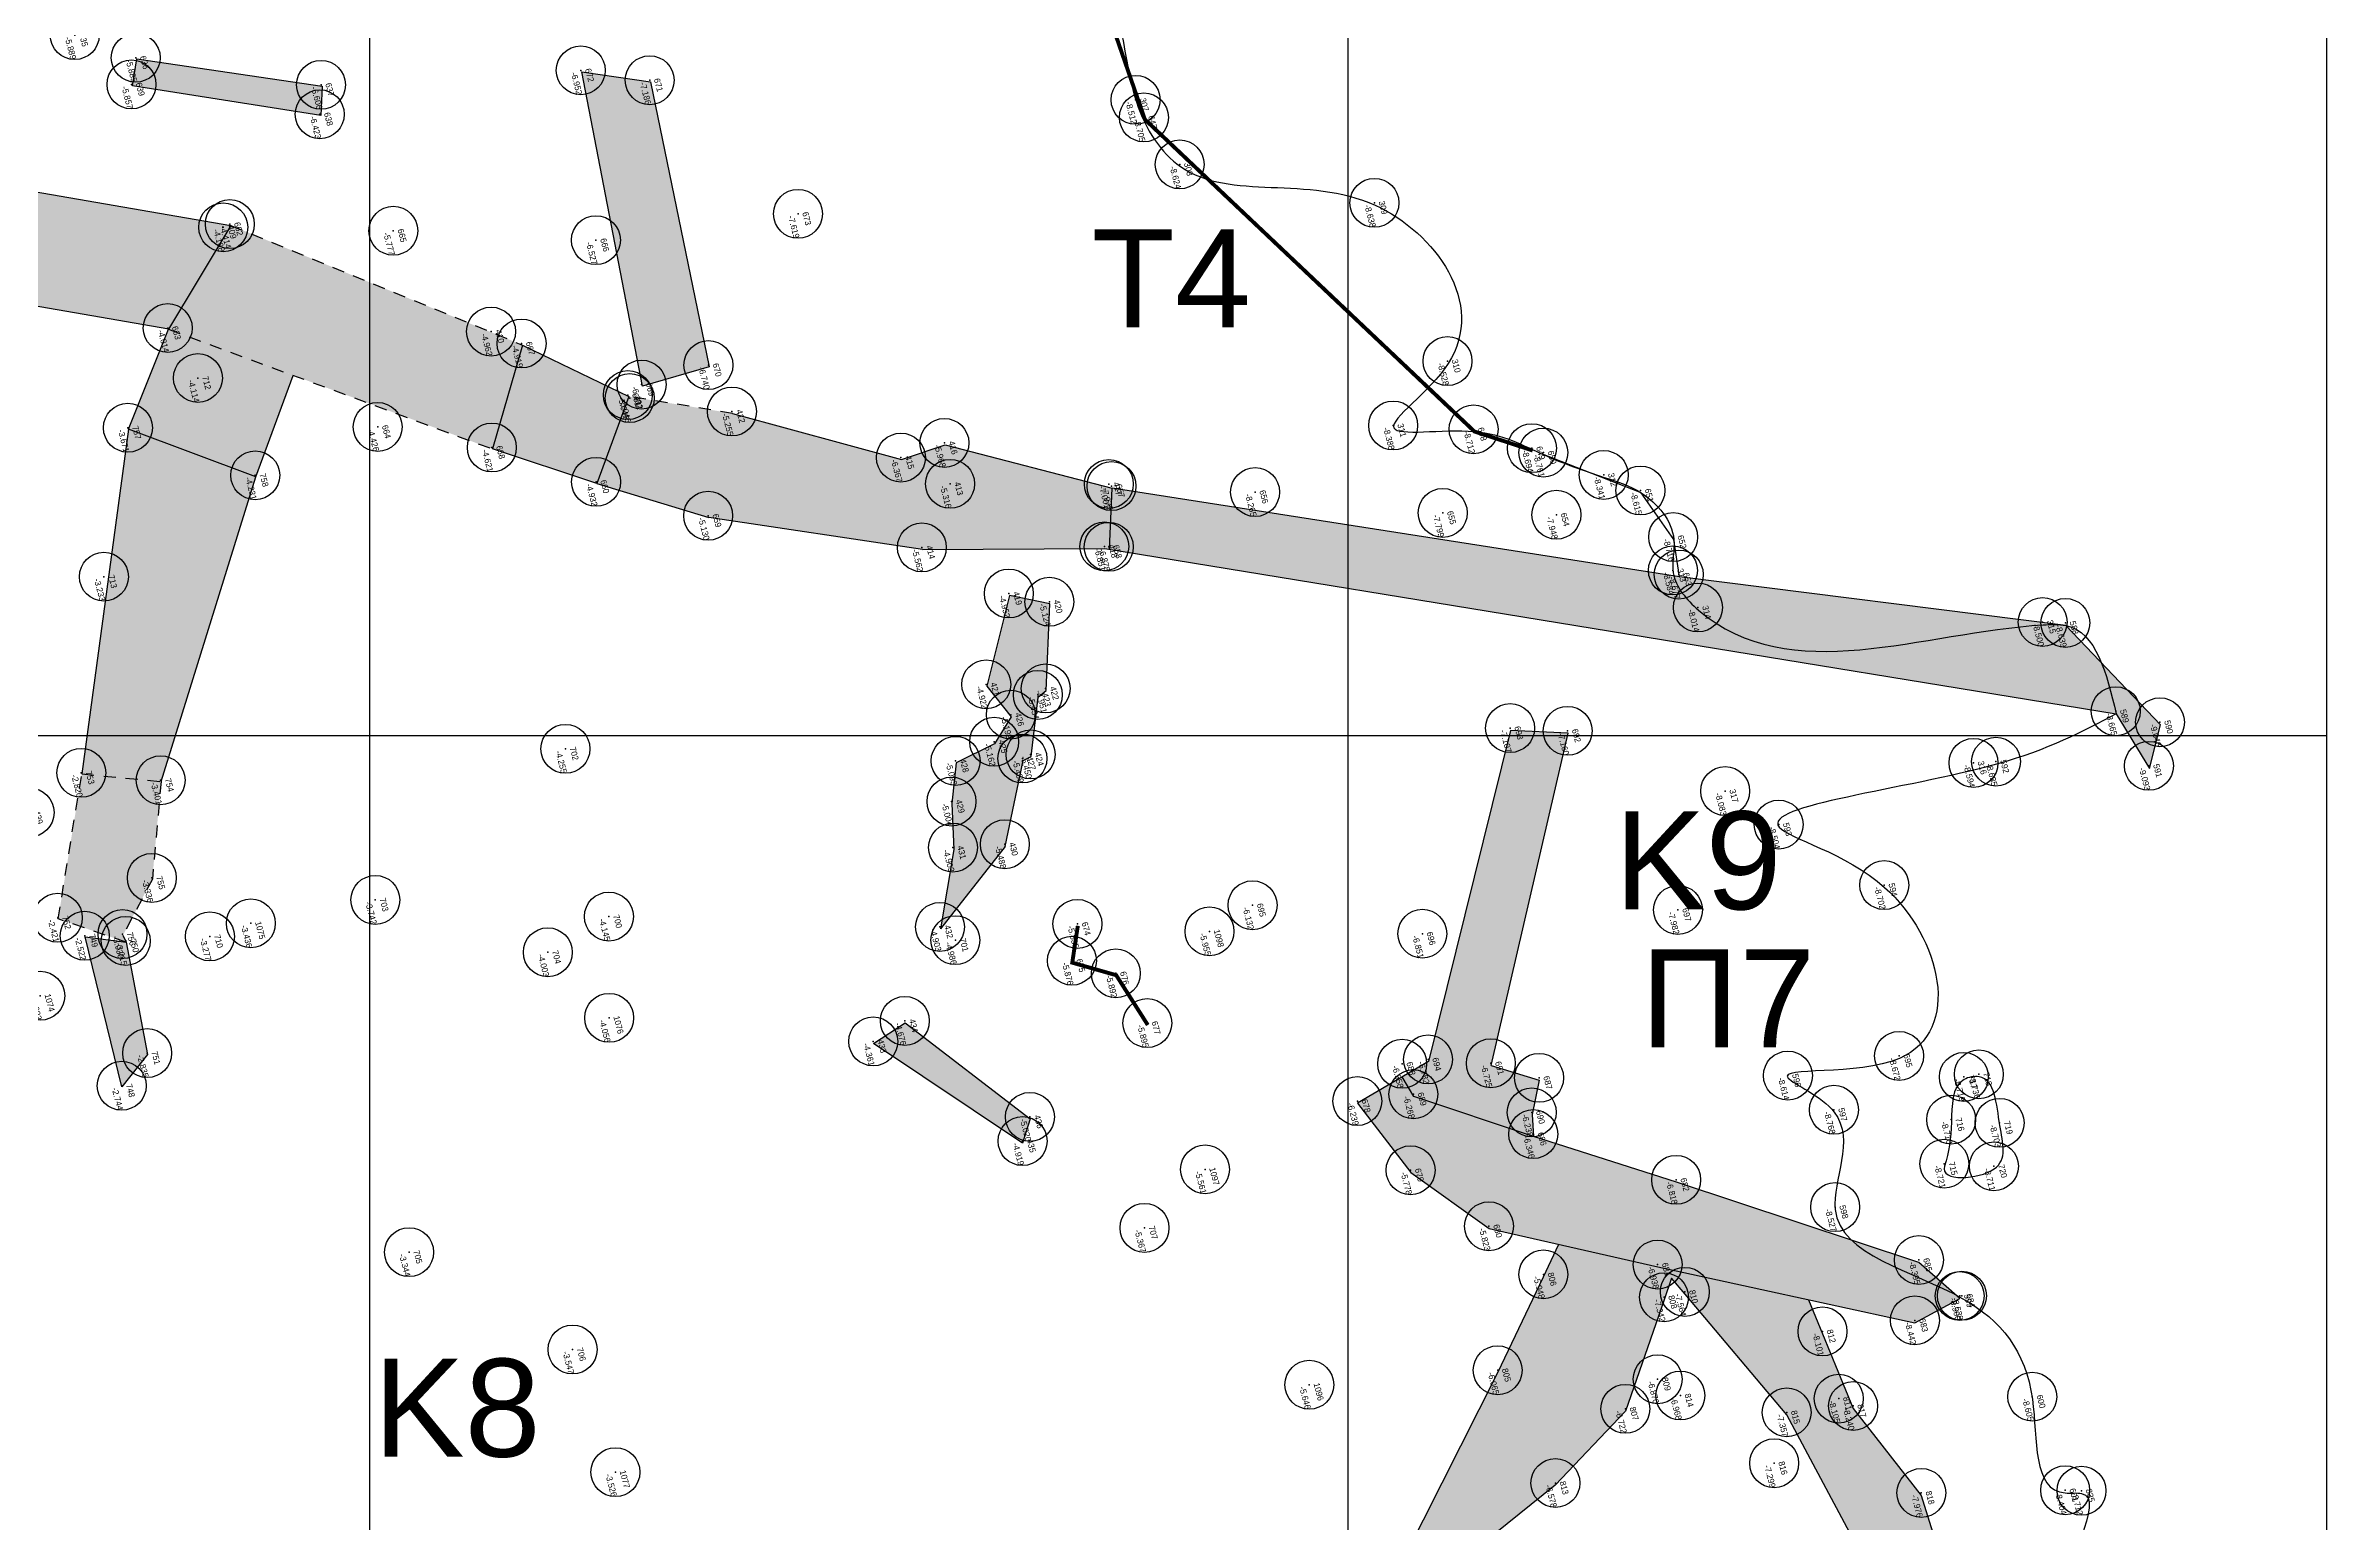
# Model space of a CAD drawing. Header units: millimetres. Extents: x 979 to 714242, y 976 to 4055134.
# Drawn here: x 714125.66 to 714148.97, y 4054844.8 to 4054859.89 of the extents above; entities that cross this region are included whole.
import ezdxf

# ---------------------------------------------------------------- set-up
doc = ezdxf.new("R2010")
doc.units = ezdxf.units.MM
doc.header["$LTSCALE"] = 0.5
doc.header["$MEASUREMENT"] = 0
doc.header["$PDMODE"] = 32
doc.header["$PDSIZE"] = 0.5
doc.linetypes.add('DASHED', pattern=[0.75, 0.5, -0.25])
for name, color, linetype in [('__L_11', 1, 'Continuous'), ('__toixeia_pyrg', 5, 'Continuous'), ('AKTOGRAMMI', 255, 'Continuous'), ('grammes_12', 3, 'Continuous'), ('hatch_proistorikon', 1, 'Continuous'), ('kanabos', 7, 'Continuous'), ('kanabos_10_10', 254, 'Continuous'), ('onoma_kataskevon', 1, 'Continuous'), ('TAX-DESC', 45, 'Continuous'), ('TAX-H', 192, 'Continuous'), ('TAX-KOD', 7, 'Continuous'), ('TAX-SHM', 7, 'Continuous')]:
    doc.layers.add(name, color=color, linetype=linetype)
doc.styles.add('gr-sdtopo1', font='gr-sdtopo1.shx', dxfattribs={"bigfont": 'BigFgrsdto1.shx'})
doc.styles.get("Standard").update_dxf_attribs({"font": 'arial.ttf'})

# ---------------------------------------------------------------- blocks, each defined once
blk = doc.blocks.new('kanabos')
at = {"layer": 'kanabos'}
blk.add_line((714138.096, 4054912.798), (714138.096, 4054712.798), dxfattribs=at)
blk = doc.blocks.new('kanabos 10_10')
at = {"layer": 'kanabos_10_10'}
for p, q in [((714293.259, 4054872.869), (714293.259, 4054802.869)), ((714303.259, 4054872.869), (714303.259, 4054802.869)), ((714313.259, 4054862.869), (714313.259, 4054822.869)), ((714253.259, 4054852.869), (714313.259, 4054852.869))]:
    blk.add_line(p, q, dxfattribs=at)
blk = doc.blocks.new('blk_SHMEIO_3-Lay')
at = {"layer": 'TAX-SHM'}
blk.add_point((0, 0), dxfattribs=at)
at = {"layer": 'TAX-DESC', "style": 'gr-sdtopo1'}
blk.add_attdef('DESC', (1.12, -0.34), '', height=0.5, dxfattribs=at)
at = {"layer": 'TAX-H', "style": 'gr-sdtopo1'}
blk.add_attdef('H', (0, -1.7), '', height=1, dxfattribs=at)
at = {"layer": 'TAX-KOD', "style": 'gr-sdtopo1'}
blk.add_attdef('KOD', (0, 0.7), '', height=1, dxfattribs=at)

msp = doc.modelspace()

# ---------------------------------------------------------------- hatches: boundary and pattern name
at = {"layer": 'hatch_proistorikon'}
h = msp.add_hatch(color=1, dxfattribs=at)
h.dxf.hatch_style = 1
h.paths.add_polyline_path([(714123.997, 4054858.666), (714123.946, 4054858.933), (714122.802, 4054859.349), (714122.248, 4054858.665), (714121.025, 4054859.303), (714120.246, 4054860.372), (714119.225, 4054860.547), (714118.459, 4054860.014), (714119.537, 4054859.848), (714119.97, 4054859.074), (714120.513, 4054858.101), (714126.921, 4054856.993), (714127.555, 4054858.051)])
h.paths.add_polyline_path([(714130.537, 4054856.828), (714127.555, 4054858.051), (714126.919, 4054856.989), (714130.23, 4054855.766)])
h.paths.add_polyline_path([(714126.486, 4054850.727), (714126.068, 4054850.78), (714126.443, 4054849.247), (714126.704, 4054849.579)])
h.paths.add_polyline_path([(714126.843, 4054852.368), (714126.033, 4054852.445), (714125.791, 4054850.964), (714126.486, 4054850.727), (714126.453, 4054850.797), (714126.754, 4054851.37)])
h.paths.add_polyline_path([(714127.813, 4054855.483), (714126.512, 4054855.97), (714126.033, 4054852.445), (714126.843, 4054852.368)])
h.paths.add_polyline_path([(714126.919, 4054856.989), (714126.512, 4054855.97), (714127.813, 4054855.483), (714128.195, 4054856.518)])
h = msp.add_hatch(color=1, dxfattribs=at)
h.dxf.hatch_style = 1
h.paths.add_polyline_path([(714128.488, 4054859.472), (714126.595, 4054859.752), (714126.552, 4054859.478), (714128.476, 4054859.172)])
h = msp.add_hatch(color=1, dxfattribs=at)
h.dxf.hatch_style = 1
h.paths.add_polyline_path([(714131.847, 4054859.518), (714131.144, 4054859.619), (714131.762, 4054856.407), (714132.444, 4054856.606)])
h = msp.add_hatch(color=1, dxfattribs=at)
h.dxf.hatch_style = 1
h.paths.add_polyline_path([(714131.623, 4054856.301), (714130.537, 4054856.828), (714130.23, 4054855.766), (714131.296, 4054855.413)])
h = msp.add_hatch(color=1, dxfattribs=at)
h.dxf.hatch_style = 1
h.paths.add_polyline_path([(714134.856, 4054855.808), (714134.411, 4054855.658), (714132.685, 4054856.129), (714131.624, 4054856.303), (714131.296, 4054855.413), (714132.443, 4054855.067), (714134.624, 4054854.739), (714136.49, 4054854.749), (714136.535, 4054854.742), (714136.565, 4054855.367)])
h = msp.add_hatch(color=1, dxfattribs=at)
h.dxf.hatch_style = 1
edge = h.paths.add_edge_path()
edge.add_line((714136.565, 4054855.367), (714136.535, 4054854.742))
edge.add_line((714136.535, 4054854.742), (714146.827, 4054853.058))
edge.add_spline(control_points=[(714146.827, 4054853.058), (714146.782, 4054853.242), (714146.738, 4054853.425), (714146.676, 4054853.579)], knot_values=[34.094723, 34.094723, 34.094723, 34.094723, 34.550791, 34.550791, 34.550791, 34.550791], degree=3, periodic=0)
edge.add_line((714146.676, 4054853.579), (714146.312, 4054853.961))
edge.add_line((714146.312, 4054853.961), (714146.232, 4054853.971))
edge.add_spline(control_points=[(714146.232, 4054853.971), (714146.183, 4054853.974), (714144.903, 4054853.92), (714143.324, 4054853.245), (714142.338, 4054854.334), (714142.305, 4054854.468)], knot_values=[29.327042, 29.327042, 29.327042, 29.327042, 29.475366, 33.001267, 33.42735, 33.42735, 33.42735, 33.42735], degree=3, periodic=0)
edge.add_line((714142.305, 4054854.468), (714136.565, 4054855.367))
edge = h.paths.add_edge_path(flags=17)
edge.add_line((714142.362, 4054854.459), (714142.305, 4054854.468))
edge.add_spline(control_points=[(714142.305, 4054854.468), (714142.338, 4054854.334), (714143.324, 4054853.245), (714144.903, 4054853.92), (714146.183, 4054853.974), (714146.232, 4054853.971)], knot_values=[29.327042, 29.327042, 29.327042, 29.327042, 29.753124, 33.279025, 33.42735, 33.42735, 33.42735, 33.42735], degree=3, periodic=0)
edge.add_line((714146.232, 4054853.971), (714142.362, 4054854.459))
edge = h.paths.add_edge_path()
edge.add_line((714147.279, 4054852.946), (714146.676, 4054853.579))
edge.add_spline(control_points=[(714146.676, 4054853.579), (714146.738, 4054853.425), (714146.782, 4054853.242), (714146.827, 4054853.058)], knot_values=[34.094723, 34.094723, 34.094723, 34.094723, 34.550791, 34.550791, 34.550791, 34.550791], degree=3, periodic=0)
edge.add_line((714146.827, 4054853.058), (714147.165, 4054852.501))
edge.add_line((714147.165, 4054852.501), (714147.279, 4054852.946))
h = msp.add_hatch(color=1, dxfattribs=at)
h.dxf.hatch_style = 1
h.paths.add_polyline_path([(714135.653, 4054852.582), (714135.736, 4054852.625), (714135.809, 4054853.231), (714135.889, 4054853.297), (714135.928, 4054854.183), (714135.513, 4054854.268), (714135.282, 4054853.341), (714135.532, 4054853.029), (714135.362, 4054852.752), (714134.968, 4054852.558), (714134.926, 4054852.142), (714134.946, 4054851.672), (714134.808, 4054850.861), (714135.472, 4054851.705)])
h = msp.add_hatch(color=1, dxfattribs=at)
h.dxf.hatch_style = 1
h.paths.add_polyline_path([(714141.224, 4054852.863), (714140.636, 4054852.891), (714139.796, 4054849.506), (714139.529, 4054849.35), (714139.646, 4054849.15), (714140.87, 4054848.742), (714140.855, 4054848.964), (714140.929, 4054849.317), (714140.438, 4054849.466)])
edge = h.paths.add_edge_path()
edge.add_line((714142.331, 4054848.274), (714140.87, 4054848.742))
edge.add_line((714140.87, 4054848.742), (714139.646, 4054849.15))
edge.add_line((714139.646, 4054849.15), (714139.529, 4054849.35))
edge.add_line((714139.529, 4054849.35), (714139.073, 4054849.082))
edge.add_line((714139.073, 4054849.082), (714139.616, 4054848.374))
edge.add_line((714139.616, 4054848.374), (714140.417, 4054847.801))
edge.add_line((714140.417, 4054847.801), (714142.141, 4054847.409))
edge.add_line((714142.141, 4054847.409), (714144.769, 4054846.836))
edge.add_line((714144.769, 4054846.836), (714145.228, 4054847.085))
edge.add_line((714145.228, 4054847.085), (714145.184, 4054847.124))
edge.add_spline(control_points=[(714145.184, 4054847.124), (714144.822, 4054847.313), (714144.364, 4054847.45), (714144.121, 4054847.682)], knot_values=[9.786417, 9.786417, 9.786417, 9.786417, 10.883257, 10.883257, 10.883257, 10.883257], degree=3, periodic=0)
edge.add_line((714144.121, 4054847.682), (714142.331, 4054848.274))
edge = h.paths.add_edge_path(flags=17)
edge.add_line((714144.81, 4054847.454), (714144.121, 4054847.682))
edge.add_spline(control_points=[(714144.121, 4054847.682), (714144.364, 4054847.45), (714144.822, 4054847.313), (714145.184, 4054847.124)], knot_values=[9.786417, 9.786417, 9.786417, 9.786417, 10.883257, 10.883257, 10.883257, 10.883257], degree=3, periodic=0)
edge.add_line((714145.184, 4054847.124), (714144.81, 4054847.454))
h.paths.add_polyline_path([(714142.205, 4054847.073), (714142.281, 4054847.292), (714142.419, 4054847.129), (714143.459, 4054845.897), (714144.262, 4054844.392), (714144.661, 4054842.639), (714144.888, 4054841.241), (714145.222, 4054840.39), (714146.038, 4054840.659), (714145.595, 4054842.63), (714144.834, 4054845.073), (714144.137, 4054845.961), (714143.825, 4054846.724), (714143.682, 4054847.073), (714142.141, 4054847.409), (714141.13, 4054847.639), (714140.972, 4054847.308), (714140.506, 4054846.329), (714139.368, 4054844.073), (714140.004, 4054844.303), (714141.093, 4054845.177), (714141.81, 4054845.933)])
h = msp.add_hatch(color=1, dxfattribs=at)
h.dxf.hatch_style = 1
h.paths.add_polyline_path([(714134.448, 4054849.901), (714134.124, 4054849.692), (714135.649, 4054848.673), (714135.725, 4054848.92)])

# ---------------------------------------------------------------- linework, layer by layer
at = {"layer": '__L_11', "ltscale": 0.5}
for p, q in [((714126.552, 4054859.478), (714126.595, 4054859.752)), ((714126.595, 4054859.752), (714128.488, 4054859.472)), ((714128.476, 4054859.172), (714126.552, 4054859.478)), ((714128.488, 4054859.472), (714128.476, 4054859.172)), ((714123.997, 4054858.666), (714127.555, 4054858.051)), ((714127.555, 4054858.051), (714126.919, 4054856.989)), ((714130.537, 4054856.828), (714130.23, 4054855.766)), ((714130.537, 4054856.828), (714131.623, 4054856.301)), ((714131.623, 4054856.301), (714131.296, 4054855.413)), ((714126.512, 4054855.97), (714126.033, 4054852.445)), ((714127.813, 4054855.483), (714126.512, 4054855.97)), ((714132.685, 4054856.129), (714134.411, 4054855.658)), ((714134.411, 4054855.658), (714134.856, 4054855.808)), ((714134.856, 4054855.808), (714136.565, 4054855.367)), ((714126.843, 4054852.368), (714127.813, 4054855.483)), ((714131.296, 4054855.413), (714132.443, 4054855.067)), ((714142.362, 4054854.459), (714136.565, 4054855.367)), ((714134.624, 4054854.739), (714136.49, 4054854.749)), ((714146.312, 4054853.961), (714142.362, 4054854.459)), ((714135.513, 4054854.268), (714135.282, 4054853.341)), ((714135.928, 4054854.183), (714135.513, 4054854.268)), ((714135.889, 4054853.297), (714135.928, 4054854.183)), ((714147.279, 4054852.946), (714146.312, 4054853.961)), ((714135.282, 4054853.341), (714135.532, 4054853.029)), ((714135.736, 4054852.625), (714135.809, 4054853.231)), ((714135.809, 4054853.231), (714135.889, 4054853.297)), ((714135.532, 4054853.029), (714135.362, 4054852.752)), ((714146.827, 4054853.058), (714147.165, 4054852.501)), ((714147.165, 4054852.501), (714147.279, 4054852.946)), ((714135.362, 4054852.752), (714134.968, 4054852.558)), ((714140.636, 4054852.891), (714139.796, 4054849.506)), ((714140.438, 4054849.466), (714141.224, 4054852.863)), ((714141.224, 4054852.863), (714140.636, 4054852.891)), ((714134.968, 4054852.558), (714134.926, 4054852.142)), ((714135.472, 4054851.705), (714135.653, 4054852.582)), ((714135.653, 4054852.582), (714135.736, 4054852.625)), ((714134.926, 4054852.142), (714134.946, 4054851.672)), ((714134.946, 4054851.672), (714134.808, 4054850.861)), ((714126.068, 4054850.78), (714126.486, 4054850.727)), ((714126.443, 4054849.247), (714126.068, 4054850.78)), ((714126.486, 4054850.727), (714126.704, 4054849.579)), ((714126.704, 4054849.579), (714126.443, 4054849.247)), ((714140.438, 4054849.466), (714140.929, 4054849.317)), ((714139.646, 4054849.15), (714139.529, 4054849.35)), ((714140.929, 4054849.317), (714140.855, 4054848.964)), ((714140.87, 4054848.742), (714139.646, 4054849.15)), ((714140.855, 4054848.964), (714140.87, 4054848.742))]:
    msp.add_line(p, q, dxfattribs=at)
at = {"layer": '__L_11', "linetype": 'DASHED', "ltscale": 0.5}
for p, q in [((714127.555, 4054858.051), (714130.537, 4054856.828)), ((714126.919, 4054856.989), (714130.23, 4054855.766)), ((714132.685, 4054856.129), (714131.639, 4054856.301)), ((714125.791, 4054850.964), (714126.033, 4054852.445)), ((714126.033, 4054852.445), (714126.843, 4054852.368)), ((714126.843, 4054852.368), (714126.754, 4054851.37)), ((714126.754, 4054851.37), (714126.453, 4054850.797)), ((714126.486, 4054850.727), (714125.791, 4054850.964)), ((714126.453, 4054850.797), (714126.486, 4054850.727))]:
    msp.add_line(p, q, dxfattribs=at)
at = {"layer": '__L_11', "color": 1, "ltscale": 0.5}
for p, q in [((714136.535, 4054854.741), (714136.565, 4054855.367)), ((714136.49, 4054854.749), (714146.827, 4054853.058))]:
    msp.add_line(p, q, dxfattribs=at)
at = {"layer": '__L_11', "ltscale": 0.5, "const_width": 0.04}
msp.add_lwpolyline([(714140.862, 4054855.75), (714140.266, 4054855.945), (714136.898, 4054859.134), (714136.427, 4054860.495), (714133.924, 4054860.288), (714133.68, 4054861.123), (714129.95, 4054861.099), (714129.035, 4054865.351)], dxfattribs=at)
at = {"layer": '__L_11', "ltscale": 0.5}
for points in [[(714131.144, 4054859.619), (714131.847, 4054859.518), (714132.444, 4054856.606), (714131.762, 4054856.407), (714131.144, 4054859.619)], [(714142.362, 4054854.459), (714142.304, 4054854.842), (714141.971, 4054855.318), (714140.979, 4054855.705)], [(714134.124, 4054849.692), (714134.448, 4054849.901), (714135.725, 4054848.92), (714135.649, 4054848.673), (714134.124, 4054849.692)], [(714139.796, 4054849.506), (714139.073, 4054849.082), (714139.616, 4054848.374), (714140.417, 4054847.801), (714142.141, 4054847.409), (714144.769, 4054846.836), (714145.228, 4054847.085), (714144.81, 4054847.454), (714142.331, 4054848.274), (714140.87, 4054848.742)], [(714142.281, 4054847.292), (714142.205, 4054847.073), (714141.81, 4054845.933), (714141.093, 4054845.177), (714140.004, 4054844.303), (714139.368, 4054844.073), (714140.506, 4054846.329), (714140.972, 4054847.308), (714141.13, 4054847.639)], [(714143.682, 4054847.073), (714143.825, 4054846.724), (714144.137, 4054845.961), (714144.834, 4054845.073), (714145.595, 4054842.63), (714146.038, 4054840.659), (714145.222, 4054840.39), (714144.888, 4054841.241), (714144.661, 4054842.639), (714144.262, 4054844.392), (714143.459, 4054845.897), (714142.419, 4054847.129), (714142.281, 4054847.292)]]:
    msp.add_lwpolyline(points, dxfattribs=at)
at = {"layer": '__L_11', "color": 1, "const_width": 0.04}
msp.add_lwpolyline([(714136.213, 4054850.894), (714136.156, 4054850.517), (714136.605, 4054850.389), (714136.928, 4054849.88)], dxfattribs=at)
at = {"layer": 'AKTOGRAMMI', "ltscale": 0.5}
msp.add_open_spline([(714127.785, 4054865.569), (714127.785, 4054865.569), (714128.446, 4054865.899), (714130.083, 4054864.869), (714132.227, 4054863.868), (714131.363, 4054860.72), (714133.939, 4054861.864), (714133.622, 4054859.229), (714136.714, 4054861.439), (714136.659, 4054859.396), (714137.462, 4054858.191), (714139.252, 4054858.809), (714140.651, 4054856.903), (714139.01, 4054855.813), (714140.353, 4054856.044), (714140.927, 4054855.704), (714141.518, 4054855.498), (714142.035, 4054855.335), (714142.373, 4054854.931), (714142.236, 4054854.449), (714143.312, 4054853.239), (714144.935, 4054853.934), (714146.603, 4054853.988), (714146.726, 4054853.477), (714146.827, 4054853.058)], degree=3, knots=[7.228982, 7.228982, 7.228982, 7.228982, 7.228982, 9.569858, 11.931548, 13.915597, 15.482128, 16.504527, 19.015577, 20.259631, 21.058746, 23.086794, 24.867447, 25.729141, 26.552885, 27.305507, 27.96141, 28.369795, 28.951043, 29.29408, 29.753124, 33.279025, 33.511131, 34.550791, 34.550791, 34.550791, 34.550791], dxfattribs=at)
msp.add_spline([(714146.827, 4054853.058), (714145.603, 4054852.545), (714143.381, 4054851.903), (714144.459, 4054851.286), (714144.611, 4054849.539), (714143.473, 4054849.338), (714143.944, 4054848.989), (714143.954, 4054847.994), (714145.252, 4054847.087), (714145.969, 4054846.055), (714146.304, 4054845.098), (714146.471, 4054845.094), (714146.457, 4054844.081), (714146.808, 4054843.897), (714146.571, 4054843.538), (714146.238, 4054843.065), (714146.237, 4054842.753), (714146.87, 4054842.874), (714147.256, 4054841.315), (714146.747, 4054840.091), (714147.579, 4054840.476), (714147.736, 4054839.889), (714147.042, 4054838.914), (714146.41, 4054839.098), (714146.216, 4054839.141), (714144.957, 4054838.948), (714143.685, 4054839.376), (714143.58, 4054839.267), (714144.027, 4054837.804), (714145.439, 4054834.801)], degree=3, dxfattribs=at)
at = {"layer": 'AKTOGRAMMI', "start_tangent": (0.296191, 0.955129), "end_tangent": (0.296191, 0.955129)}
msp.add_spline([(714145.071, 4054848.437), (714145.142, 4054848.887), (714145.271, 4054849.323), (714145.424, 4054849.35), (714145.637, 4054848.854), (714145.578, 4054848.409), (714145.071, 4054848.437)], degree=3, dxfattribs=at)
at = {"layer": 'grammes_12', "color": 1}
for p, q in [((714120.513, 4054858.101), (714126.921, 4054856.993)), ((714126.512, 4054855.97), (714126.919, 4054856.989)), ((714127.813, 4054855.483), (714128.195, 4054856.518)), ((714131.296, 4054855.413), (714130.23, 4054855.766)), ((714134.624, 4054854.739), (714132.443, 4054855.067)), ((714135.472, 4054851.705), (714134.808, 4054850.861)), ((714142.31, 4054847.376), (714142.309, 4054847.372))]:
    msp.add_line(p, q, dxfattribs=at)

# ---------------------------------------------------------------- block references
at = {"layer": '__toixeia_pyrg', "color": 2}
msp.add_blockref('kanabos 10_10', (-164.285, -0.032), dxfattribs=at)
at = {"layer": 'kanabos'}
msp.add_blockref('kanabos', (0.878, 0.039), dxfattribs=at)
at = {"layer": 'TAX-SHM', "xscale": 0.062475, "yscale": 0.062475, "zscale": 0.062475, "rotation": 284.5704941548227}
for p, values in [((714125.961, 4054859.995), {'KOD': '635', 'H': '-5.889'}), ((714126.584, 4054859.764), {'KOD': '636', 'H': '-5.885'}), ((714126.541, 4054859.491), {'KOD': '639', 'H': '-5.857'}), ((714128.478, 4054859.487), {'KOD': '637', 'H': '-6.606'}), ((714131.133, 4054859.635), {'KOD': '672', 'H': '-6.952'}), ((714131.837, 4054859.534), {'KOD': '671', 'H': '-7.186'}), ((714136.803, 4054859.334), {'KOD': '307', 'H': '-8.512'}), ((714128.465, 4054859.186), {'KOD': '638', 'H': '-6.423'}), ((714136.888, 4054859.154), {'KOD': '647', 'H': '-8.705'}), ((714137.254, 4054858.674), {'KOD': '308', 'H': '-8.624'}), ((714139.244, 4054858.281), {'KOD': '309', 'H': '-8.638'}), ((714127.546, 4054858.064), {'KOD': '662', 'H': '-4.414'}), ((714133.353, 4054858.169), {'KOD': '673', 'H': '-7.619'}), ((714127.479, 4054858.031), {'KOD': '409', 'H': '-4.168'}), ((714129.217, 4054857.996), {'KOD': '665', 'H': '-5.777'}), ((714131.288, 4054857.9), {'KOD': '666', 'H': '-6.527'}), ((714126.911, 4054857.002), {'KOD': '663', 'H': '-4.014'}), ((714130.216, 4054856.966), {'KOD': '410', 'H': '-4.962'}), ((714130.528, 4054856.844), {'KOD': '667', 'H': '-4.919'}), ((714139.991, 4054856.664), {'KOD': '310', 'H': '-8.528'}), ((714127.22, 4054856.491), {'KOD': '712', 'H': '-4.114'}), ((714131.754, 4054856.424), {'KOD': '669', 'H': '-6.192'}), ((714132.437, 4054856.623), {'KOD': '670', 'H': '-6.740'}), ((714131.614, 4054856.317), {'KOD': '661', 'H': '-5.046'}), ((714131.633, 4054856.286), {'KOD': '411', 'H': '-5.046'}), ((714126.504, 4054855.983), {'KOD': '757', 'H': '-3.671'}), ((714129.057, 4054855.991), {'KOD': '664', 'H': '-4.426'}), ((714132.678, 4054856.149), {'KOD': '412', 'H': '-5.255'}), ((714139.436, 4054856.006), {'KOD': '311', 'H': '-8.388'}), ((714140.258, 4054855.967), {'KOD': '648', 'H': '-8.712'}), ((714130.224, 4054855.781), {'KOD': '668', 'H': '-4.621'}), ((714134.849, 4054855.828), {'KOD': '416', 'H': '-5.968'}), ((714140.854, 4054855.774), {'KOD': '649', 'H': '-8.694'}), ((714140.971, 4054855.729), {'KOD': '650', 'H': '-8.761'}), ((714127.806, 4054855.497), {'KOD': '758', 'H': '-4.231'}), ((714134.405, 4054855.678), {'KOD': '415', 'H': '-6.367'}), ((714141.588, 4054855.501), {'KOD': '312', 'H': '-8.341'}), ((714131.289, 4054855.43), {'KOD': '660', 'H': '-4.932'}), ((714134.907, 4054855.41), {'KOD': '413', 'H': '-5.316'}), ((714136.53, 4054855.408), {'KOD': '417', 'H': '-7.001'}), ((714136.557, 4054855.387), {'KOD': '657', 'H': '-7.975'}), ((714138.025, 4054855.326), {'KOD': '656', 'H': '-8.265'}), ((714141.963, 4054855.342), {'KOD': '651', 'H': '-8.615'}), ((714132.435, 4054855.084), {'KOD': '659', 'H': '-5.130'}), ((714139.943, 4054855.113), {'KOD': '655', 'H': '-7.799'}), ((714141.104, 4054855.094), {'KOD': '654', 'H': '-7.948'}), ((714142.298, 4054854.866), {'KOD': '652', 'H': '-8.716'}), ((714134.619, 4054854.76), {'KOD': '414', 'H': '-5.562'}), ((714136.484, 4054854.771), {'KOD': '418', 'H': '-6.851'}), ((714136.529, 4054854.766), {'KOD': '658', 'H': '-6.878'}), ((714126.259, 4054854.461), {'KOD': '713', 'H': '-3.233'}), ((714142.295, 4054854.525), {'KOD': '313', 'H': '-8.584'}), ((714142.355, 4054854.483), {'KOD': '653', 'H': '-8.677'}), ((714135.508, 4054854.289), {'KOD': '419', 'H': '-4.952'}), ((714135.922, 4054854.205), {'KOD': '420', 'H': '-5.124'}), ((714142.551, 4054854.146), {'KOD': '314', 'H': '-8.014'}), ((714146.074, 4054853.998), {'KOD': '315', 'H': '-8.500'}), ((714146.306, 4054853.989), {'KOD': '588', 'H': '-8.639'}), ((714135.277, 4054853.361), {'KOD': '421', 'H': '-4.922'}), ((714135.804, 4054853.253), {'KOD': '423', 'H': '-5.434'}), ((714135.884, 4054853.319), {'KOD': '422', 'H': '-4.951'}), ((714135.528, 4054853.051), {'KOD': '426', 'H': '-5.199'}), ((714146.821, 4054853.086), {'KOD': '589', 'H': '-8.665'}), ((714147.273, 4054852.974), {'KOD': '590', 'H': '-9.046'}), ((714130.976, 4054852.702), {'KOD': '702', 'H': '-4.255'}), ((714135.358, 4054852.774), {'KOD': '425', 'H': '-5.162'}), ((714140.631, 4054852.914), {'KOD': '693', 'H': '-7.107'}), ((714141.219, 4054852.886), {'KOD': '692', 'H': '-7.160'}), ((714126.028, 4054852.457), {'KOD': '753', 'H': '-2.820'}), ((714134.964, 4054852.579), {'KOD': '428', 'H': '-5.093'}), ((714135.647, 4054852.603), {'KOD': '427', 'H': '-5.439'}), ((714135.73, 4054852.645), {'KOD': '424', 'H': '-5.450'}), ((714145.367, 4054852.558), {'KOD': '316', 'H': '-8.594'}), ((714145.597, 4054852.571), {'KOD': '592', 'H': '-8.635'}), ((714147.16, 4054852.528), {'KOD': '591', 'H': '-9.093'}), ((714126.839, 4054852.381), {'KOD': '754', 'H': '-3.401'}), ((714142.829, 4054852.27), {'KOD': '317', 'H': '-8.083'}), ((714125.5, 4054852.051), {'KOD': '439', 'H': '-2.098'}), ((714134.922, 4054852.163), {'KOD': '429', 'H': '-5.004'}), ((714143.376, 4054851.928), {'KOD': '593', 'H': '-8.504'}), ((714134.937, 4054851.693), {'KOD': '431', 'H': '-4.903'}), ((714135.467, 4054851.727), {'KOD': '430', 'H': '-5.488'}), ((714126.749, 4054851.383), {'KOD': '755', 'H': '-3.336'}), ((714144.455, 4054851.31), {'KOD': '594', 'H': '-8.702'}), ((714129.033, 4054851.158), {'KOD': '703', 'H': '-3.742'}), ((714137.999, 4054851.104), {'KOD': '695', 'H': '-6.132'}), ((714142.347, 4054851.056), {'KOD': '697', 'H': '-7.982'}), ((714125.788, 4054850.976), {'KOD': '752', 'H': '-2.421'}), ((714127.761, 4054850.919), {'KOD': '1075', 'H': '-3.436'}), ((714131.42, 4054850.988), {'KOD': '700', 'H': '-4.145'}), ((714134.804, 4054850.882), {'KOD': '432', 'H': '-4.903'}), ((714136.209, 4054850.913), {'KOD': '674', 'H': '-5.835'}), ((714137.559, 4054850.837), {'KOD': '1098', 'H': '-5.955'}), ((714126.063, 4054850.792), {'KOD': '749', 'H': '-2.522'}), ((714126.449, 4054850.809), {'KOD': '756', 'H': '-3.030'}), ((714126.482, 4054850.739), {'KOD': '750', 'H': '-3.015'}), ((714127.342, 4054850.785), {'KOD': '710', 'H': '-3.277'}), ((714130.796, 4054850.623), {'KOD': '704', 'H': '-4.003'}), ((714134.961, 4054850.747), {'KOD': '701', 'H': '-4.986'}), ((714139.734, 4054850.813), {'KOD': '696', 'H': '-6.851'}), ((714136.153, 4054850.537), {'KOD': '675', 'H': '-5.876'}), ((714136.601, 4054850.408), {'KOD': '676', 'H': '-5.892'}), ((714125.609, 4054850.179), {'KOD': '1074', 'H': '-2.393'}), ((714131.423, 4054849.953), {'KOD': '1076', 'H': '-4.056'}), ((714134.445, 4054849.922), {'KOD': '434', 'H': '-4.676'}), ((714136.923, 4054849.9), {'KOD': '677', 'H': '-5.895'}), ((714134.122, 4054849.712), {'KOD': '433', 'H': '-4.361'}), ((714126.701, 4054849.593), {'KOD': '751', 'H': '-2.835'}), ((714139.528, 4054849.484), {'KOD': '688', 'H': '-6.358'}), ((714139.792, 4054849.528), {'KOD': '694', 'H': '-6.782'}), ((714140.434, 4054849.489), {'KOD': '691', 'H': '-6.725'}), ((714144.607, 4054849.564), {'KOD': '595', 'H': '-8.672'}), ((714126.441, 4054849.259), {'KOD': '748', 'H': '-2.744'}), ((714140.927, 4054849.34), {'KOD': '687'}), ((714143.47, 4054849.363), {'KOD': '596', 'H': '-8.614'}), ((714145.268, 4054849.349), {'KOD': '717', 'H': '-8.719'}), ((714145.422, 4054849.376), {'KOD': '718', 'H': '-8.736'}), ((714139.07, 4054849.103), {'KOD': '678', 'H': '-6.239'}), ((714139.642, 4054849.172), {'KOD': '689', 'H': '-6.268'}), ((714140.852, 4054848.987), {'KOD': '690', 'H': '-6.238'}), ((714143.941, 4054849.014), {'KOD': '597', 'H': '-8.768'}), ((714135.723, 4054848.941), {'KOD': '436', 'H': '-5.020'}), ((714140.868, 4054848.765), {'KOD': '686', 'H': '-6.346'}), ((714145.139, 4054848.913), {'KOD': '716', 'H': '-8.710'}), ((714145.634, 4054848.88), {'KOD': '719', 'H': '-8.703'}), ((714135.648, 4054848.694), {'KOD': '435', 'H': '-4.919'}), ((714137.513, 4054848.405), {'KOD': '1097', 'H': '-5.561'}), ((714139.614, 4054848.396), {'KOD': '679', 'H': '-5.778'}), ((714142.328, 4054848.298), {'KOD': '682', 'H': '-6.818'}), ((714145.069, 4054848.463), {'KOD': '715', 'H': '-8.721'}), ((714145.576, 4054848.436), {'KOD': '720', 'H': '-8.711'}), ((714136.894, 4054847.807), {'KOD': '707', 'H': '-5.367'}), ((714140.415, 4054847.824), {'KOD': '680', 'H': '-5.823'}), ((714143.953, 4054848.019), {'KOD': '598', 'H': '-8.527'}), ((714129.378, 4054847.559), {'KOD': '705', 'H': '-3.344'}), ((714140.971, 4054847.332), {'KOD': '806', 'H': '-5.948'}), ((714142.139, 4054847.432), {'KOD': '681', 'H': '-6.938'}), ((714144.809, 4054847.479), {'KOD': '685', 'H': '-8.395'}), ((714142.204, 4054847.098), {'KOD': '808', 'H': '-7.342'}), ((714142.417, 4054847.153), {'KOD': '810', 'H': '-7.564'}), ((714145.226, 4054847.111), {'KOD': '599', 'H': '-8.500'}), ((714145.249, 4054847.113), {'KOD': '684', 'H': '-8.539'}), ((714144.768, 4054846.862), {'KOD': '683', 'H': '-8.442'}), ((714143.824, 4054846.749), {'KOD': '812', 'H': '-8.101'}), ((714131.049, 4054846.564), {'KOD': '706', 'H': '-3.547'}), ((714138.579, 4054846.204), {'KOD': '1096', 'H': '-5.646'}), ((714140.504, 4054846.352), {'KOD': '805', 'H': '-6.065'}), ((714142.139, 4054846.26), {'KOD': '809', 'H': '-6.870'}), ((714141.809, 4054845.958), {'KOD': '807', 'H': '-6.722'}), ((714142.371, 4054846.094), {'KOD': '814', 'H': '-6.968'}), ((714143.99, 4054846.062), {'KOD': '811', 'H': '-8.105'}), ((714144.136, 4054845.987), {'KOD': '817', 'H': '-8.240'}), ((714145.968, 4054846.082), {'KOD': '600', 'H': '-8.605'}), ((714143.458, 4054845.922), {'KOD': '815', 'H': '-7.357'}), ((714131.487, 4054845.311), {'KOD': '1077', 'H': '-3.526'}), ((714143.33, 4054845.402), {'KOD': '816', 'H': '-7.299'}), ((714141.094, 4054845.2), {'KOD': '813', 'H': '-6.578'}), ((714144.834, 4054845.099), {'KOD': '818', 'H': '-7.976'}), ((714146.304, 4054845.126), {'KOD': '601', 'H': '-8.404'}), ((714146.471, 4054845.121), {'KOD': '835', 'H': '-8.712'})]:
    msp.add_blockref('blk_SHMEIO_3-Lay', p, dxfattribs=at).add_auto_attribs(values)

# ---------------------------------------------------------------- texts
at = {"layer": 'onoma_kataskevon', "char_height": 1, "attachment_point": 1}
for s, insert in [('T4', (714136.352, 4054858.01)), ('K9', (714141.697, 4054852.062)), ('Π7', (714141.964, 4054850.652)), ('K8', (714129.014, 4054846.469))]:
    msp.add_mtext_dynamic_manual_height_columns(s, width=1.45343, gutter_width=1, heights=[0], dxfattribs=dict(at, insert=insert))

doc.saveas('drawing.dxf')
